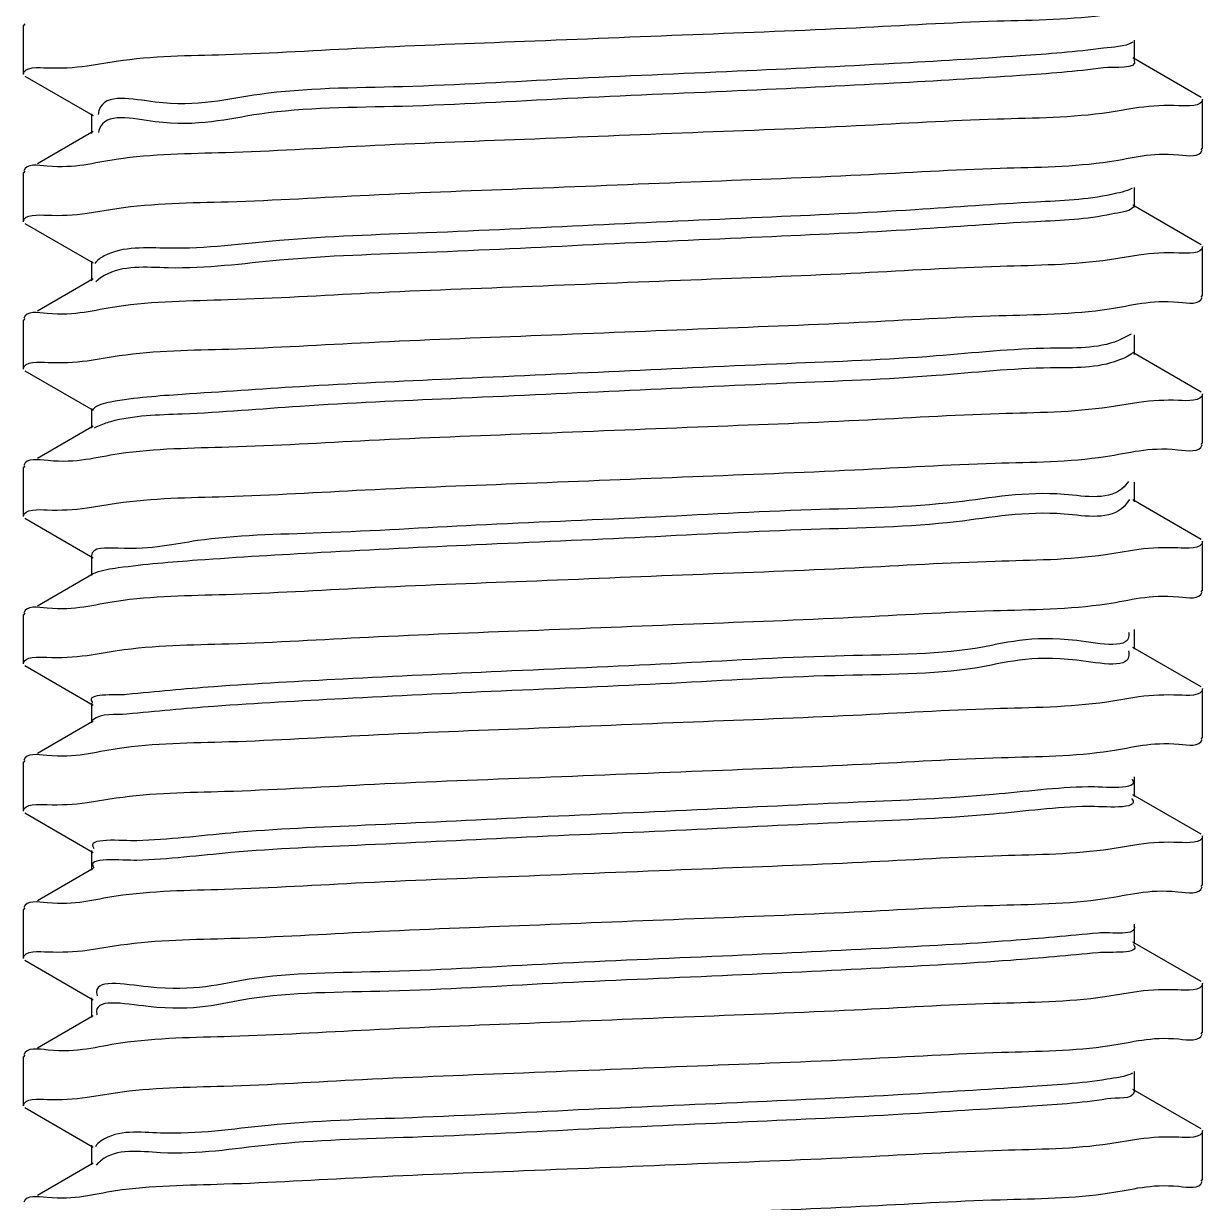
# Model space of a CAD drawing. Extents: x 552102 to 973302, y -80747 to 40012826.
# Drawn here: x 599510 to 599592.9, y 211415.6 to 211498.6 of the extents above; entities that cross this region are included whole.
import ezdxf

# ---------------------------------------------------------------- set-up
doc = ezdxf.new("R2010")
doc.units = 0
doc.header["$LTSCALE"] = 1000
doc.header["$MEASUREMENT"] = 0
doc.layers.add('02___PRT_ALL_AXES', color=7, linetype='Continuous')

msp = doc.modelspace()

# ---------------------------------------------------------------- linework, layer by layer
at = {"color": 133, "linetype": 'Continuous'}
for p, q in [((599510.0893573324, 211498.5717659167), (599509.991222931, 211498.4582258902)), ((599588.1464488487, 211496.0390258871), (599588.1464488487, 211497.4214258812)), ((599514.4597694437, 211495.6088026545), (599516.5161938827, 211495.9404526136)), ((599592.8370884995, 211493.3877659343), (599588.0355889659, 211496.1673454664)), ((599510.0894000063, 211494.8886611752), (599514.8908172856, 211492.1091292075)), ((599588.4658551941, 211492.6708271287), (599586.364316688, 211492.3326101474)), ((599514.7799969831, 211492.2374258808), (599514.7799969831, 211490.8550258867)), ((599514.8908568571, 211490.9833454661), (599510.9607480596, 211488.7080823742)), ((599515.2915152529, 211491.0657466374), (599515.2560429762, 211490.9156767569)), ((599592.8370458166, 211489.7046611748), (599592.9352229277, 211489.8182258866)), ((599510.0893573324, 211488.203765925), (599509.991222931, 211488.0902258895)), ((599588.1464488487, 211485.6710258863), (599588.1464488487, 211487.0534258805)), ((599592.8370884995, 211483.0197659157), (599588.0355889659, 211485.7993454657)), ((599514.4601662318, 211485.2388246856), (599516.5436065326, 211485.5744763754)), ((599510.0894000063, 211484.5206611834), (599514.8908172856, 211481.7411292068)), ((599514.7799969831, 211481.8694258801), (599514.7799969831, 211480.4870258949)), ((599588.4664973238, 211482.2999474726), (599586.406234474, 211481.9677023313)), ((599514.8908568571, 211480.6153454653), (599510.9607480596, 211478.3400824092)), ((599515.2414565871, 211480.5594026766), (599515.0859372088, 211480.421642097)), ((599515.2893759946, 211480.596828746), (599515.2414565871, 211480.5594026766)), ((599592.8370458166, 211479.336661183), (599592.9352229277, 211479.4502258859)), ((599510.0893573324, 211477.8357659153), (599509.991222931, 211477.7222258888)), ((599587.9143493095, 211476.7195769719), (599587.038222588, 211476.2787859521)), ((599588.1464488487, 211475.3030258945), (599588.1464488487, 211476.6854258798)), ((599514.4653718631, 211474.8605015061), (599516.7194225887, 211475.219365292)), ((599592.8370884995, 211472.651765915), (599588.0355889659, 211475.431345465)), ((599510.0894000063, 211474.1526611827), (599514.8908172856, 211471.3731292061)), ((599588.4654157052, 211471.9343048564), (599586.3700607995, 211471.5970333538)), ((599514.7799969831, 211471.5014258794), (599514.7799969831, 211470.1190258942)), ((599514.8908568571, 211470.2473454646), (599510.9607480596, 211467.9720824085)), ((599515.1320163618, 211470.2154696457), (599514.9652484964, 211470.1270004056)), ((599515.1973291704, 211470.245183783), (599515.1320163618, 211470.2154696457)), ((599592.8370458166, 211468.9686611823), (599592.9352229277, 211469.0822258852)), ((599510.0893573324, 211467.4677659146), (599509.991222931, 211467.3542258881)), ((599587.7444730859, 211466.3703828327), (599587.4400537799, 211465.9930716536)), ((599588.1464488487, 211464.9350258938), (599588.1464488487, 211466.317425879)), ((599587.806403915, 211465.0993357382), (599587.4400537799, 211464.6106716416)), ((599592.8370884995, 211462.2837659142), (599588.0355889659, 211465.0633454821)), ((599514.459942768, 211464.5046074591), (599516.5182523887, 211464.8366047017)), ((599510.0894000063, 211463.7846611819), (599514.8908172856, 211461.0051292054)), ((599588.4589982162, 211461.5813525222), (599586.1137839536, 211461.2103135548)), ((599514.7799969831, 211461.1334258787), (599514.7799969831, 211459.7510258935)), ((599515.0507626573, 211459.9353643916), (599514.8960940401, 211459.8694624893)), ((599514.8908568571, 211459.8793454729), (599510.9607480596, 211457.604082372)), ((599592.8370458166, 211458.6006611816), (599592.9352229277, 211458.7142258845)), ((599510.0893573324, 211457.0997659139), (599509.991222931, 211456.9862258873)), ((599588.1464488487, 211454.5670258931), (599588.1464488487, 211455.9494258962)), ((599587.742941768, 211455.7604853533), (599587.7524409274, 211455.7073573731)), ((599514.4606973181, 211454.1322769515), (599516.5876930723, 211454.4737230173)), ((599587.7252569983, 211454.4511263988), (599587.7524409274, 211454.3249573878)), ((599592.8370884995, 211451.9157659135), (599588.0355889659, 211454.6953454814)), ((599510.0894000063, 211453.4166611723), (599514.8908172856, 211450.6371292136)), ((599588.4623291532, 211451.208701428), (599586.1997508177, 211450.8485566906)), ((599514.7799969831, 211450.7654258869), (599514.7799969831, 211449.3830258927)), ((599514.8908568571, 211449.5113454722), (599510.9607480596, 211447.2360823713)), ((599592.8370458166, 211448.232661172), (599592.9352229277, 211448.3462258748)), ((599510.0893573324, 211446.7317659132), (599509.991222931, 211446.6182258955)), ((599588.1464488487, 211444.1990258924), (599588.1464488487, 211445.5814258955)), ((599592.8370884995, 211441.5477659307), (599588.0355889659, 211444.3273454807)), ((599514.4595323006, 211443.7697310082), (599516.5022865663, 211444.099424421)), ((599510.0894000063, 211443.0486611716), (599514.8908172856, 211440.2691292129)), ((599514.7799969831, 211440.3974258862), (599514.7799969831, 211439.015025892)), ((599588.4675464968, 211440.8254149637), (599586.4454483966, 211440.4986032985)), ((599514.8908568571, 211439.1433454714), (599510.9607480596, 211436.8680824063)), ((599592.8370458166, 211437.8646611712), (599592.9352229277, 211437.9782258831)), ((599510.0893573324, 211436.3637659214), (599509.991222931, 211436.2502258948)), ((599588.1464488487, 211433.8310258917), (599588.1464488487, 211435.2134258769)), ((599514.4672941664, 211433.3829404614), (599516.8154819349, 211433.75434243)), ((599592.8370884995, 211431.17976593), (599588.0355889659, 211433.95934548)), ((599510.0894000063, 211432.6806611798), (599514.8908172856, 211429.9011292122)), ((599588.4582021633, 211430.4803625218), (599586.0626585552, 211430.1026176832)), ((599514.7799969831, 211430.0294258765), (599514.7799969831, 211428.6470258913)), ((599514.8908568571, 211428.7753454618), (599510.9607480596, 211426.5000824056)), ((599592.8370458166, 211427.4966611794), (599592.9352229277, 211427.6102258824)), ((599510.0893573324, 211425.9957659207), (599509.991222931, 211425.8822258941)), ((599588.1464488487, 211423.463025891), (599588.1464488487, 211424.8454258762)), ((599592.8370884995, 211420.8117659292), (599588.0355889659, 211423.5913454793)), ((599514.4583824913, 211423.0361764035), (599516.463931639, 211423.3605835221)), ((599510.0894000063, 211422.3126611791), (599514.8908172856, 211419.5331292025)), ((599514.7799969831, 211419.6614258758), (599514.7799969831, 211418.2790258906)), ((599588.4664898227, 211420.091565182), (599586.4093120763, 211419.7599297337)), ((599515.2897729526, 211418.4551219425), (599515.2486206333, 211418.4167429648)), ((599514.8908568571, 211418.40734547), (599510.9607480596, 211416.132082387)), ((599515.2486206333, 211418.4167429648), (599515.1029220651, 211418.2557448975)), ((599592.8370458166, 211417.1286611787), (599592.9352229277, 211417.2422258816))]:
    msp.add_line(p, q, dxfattribs=at)
for points, start_tangent, end_tangent in [([(599516.5161938827, 211495.9404526136), (599524.1952092687, 211496.4102635256), (599534.0157939325, 211496.8777097932), (599545.2335340659, 211497.3454126857), (599557.0790072748, 211497.8183594129), (599568.5640762964, 211498.2955736689), (599578.4919839661, 211498.765595483), (599586.364316688, 211499.2446101449)], (0.9890962646521084, 0.1472704289776006), (0.9890598854310072, 0.14751455193032)), ([(599588.0486218195, 211497.2698967359), (599585.9704439054, 211496.8502145133)], (-0.872777285545572, -0.4881186431962041), (-0.9909104624842586, -0.134523066197707)), ([(599585.9704439054, 211496.8502145133), (599580.1196398059, 211496.3088611386), (599571.2121230791, 211495.7675077282), (599560.1980375687, 211495.2261543713), (599548.2522299031, 211494.6848009608), (599536.6489313255, 211494.143447595), (599526.625838397, 211493.6020942203), (599519.2520909498, 211493.0607408188), (599515.314229227, 211492.519387453), (599515.239438967, 211492.1862596415)], (-0.9909104626867061, -0.1345230647064586), (-0.1106818416997394, -0.9938558899146062)), ([(599511.652044482, 211495.4707956246), (599514.4597694437, 211495.6088026545)], (0.9993584969205388, -0.03581333037741074), (0.9907634817900426, 0.1356013390467514)), ([(599588.1311420093, 211496.0294557116), (599588.1404438029, 211496.0091678671), (599585.9704439054, 211495.4678145192)], (0.5301348076861497, -0.8479133715654972), (-0.990910462138876, -0.1345230687418302)), ([(599509.991222931, 211495.0022258959), (599511.652044482, 211495.4707956246)], (0, 1), (0.9993584967711133, -0.03581333454707853)), ([(599585.9704439054, 211495.4678145192), (599580.1196398059, 211494.9264611445), (599571.2121230791, 211494.3851077429), (599560.1980375687, 211493.8437543682), (599548.2522299031, 211493.3024009667), (599536.6489313255, 211492.761047592), (599526.625838397, 211492.2196942262), (599519.2520909498, 211491.6783408246), (599515.314229227, 211491.1369874499), (599515.3014823238, 211491.0986403189)], (-0.9909104626633604, -0.1345230648784258), (-0.3014814456585723, -0.9534720435983519)), ([(599592.9352229277, 211493.2742258899), (599591.2781443367, 211492.8061880342)], (0, -1), (-0.9993548077178955, 0.03591612856542337)), ([(599586.364316688, 211492.3326101474), (599578.4919839661, 211491.8535954676), (599568.5640762964, 211491.3835736714), (599557.0790072748, 211490.9063594065), (599545.2335340659, 211490.4334126882), (599534.0157939325, 211489.9657097957), (599524.1952092687, 211489.4982635371), (599516.5161938827, 211489.0284526072)], (-0.9890598854310072, -0.14751455193032), (-0.9890962646521084, -0.1472704289776006)), ([(599591.2781443367, 211492.8061880342), (599588.4658551941, 211492.6708271287)], (-0.9993548077842951, 0.03591612671788048), (-0.9909746306411213, -0.1340495483979449)), ([(599515.3014823238, 211491.0986403189), (599515.2915152529, 211491.0657466374)], (-0.3014815835991946, -0.9534719999824441), (-0.2786259364481908, -0.9603997019670346)), ([(599516.5161938827, 211489.0284526072), (599511.652044482, 211488.5587956182), (599510.0117072652, 211488.228948202)], (-0.9890962651315538, -0.1472704257575531), (-0.3084878477249148, -0.9512282837500418)), ([(599586.406234474, 211488.8797023288), (599591.2713601718, 211489.3492244653), (599592.9147767524, 211489.6795034311)], (0.9890862293040013, 0.1473378125302285), (0.3079255267310004, 0.9514104634632919)), ([(599516.5436065326, 211485.5744763754), (599524.3800033132, 211486.0519972525), (599534.3004761945, 211486.5221739553), (599545.8025530587, 211487.0002897106), (599557.6935829531, 211487.4750661156), (599568.8903303037, 211487.9418508254), (599578.7132082025, 211488.4092364482), (599586.406234474, 211488.8797023288)], (0.9890585497232846, 0.1475235073446704), (0.9890862295611194, 0.147337810804181)), ([(599586.5479463051, 211486.5645002149), (599581.2255524466, 211486.0231468401), (599572.7284808169, 211485.4817934654), (599561.9630941072, 211484.9404400728), (599550.0777107993, 211484.3990866981), (599538.3401168057, 211483.8577332966), (599528.0023337136, 211483.3163799218), (599520.1670685748, 211482.7750265471), (599515.6700906466, 211482.2336731545), (599515.0016084592, 211481.7072129689)], (-0.9756922870826645, -0.2191450682251359), (-0.5906480074645045, -0.8069293223561842)), ([(599587.9964699576, 211486.9970446757), (599586.5479463051, 211486.5645002149)], (-0.8782443071668038, -0.4782122300078709), (-0.9756922863083201, -0.2191450716727242)), ([(599588.1121729623, 211485.6995769016), (599586.5479463051, 211485.1821002029)], (-0.6400226033287937, -0.7683560810120746), (-0.9756922860694736, -0.219145072736132)), ([(599509.991222931, 211484.6342258952), (599511.6465280453, 211485.1020115248)], (0, 1), (0.9993615802166325, -0.03572718834326799)), ([(599511.6465280453, 211485.1020115248), (599514.4601662318, 211485.2388246856)], (0.9993615800586759, -0.03572719276163114), (0.9908854934907073, 0.134706862444634)), ([(599586.5479463051, 211485.1821002029), (599581.2255524466, 211484.640746846), (599572.7284808169, 211484.0993934713), (599561.9630941072, 211483.5580400697), (599550.0777107993, 211483.016686695), (599538.3401168057, 211482.4753332935), (599528.0023337136, 211481.9339799277), (599520.1670685748, 211481.392626553), (599515.6700906466, 211480.8512731514), (599515.2893759946, 211480.596828746)], (-0.9756922870848207, -0.2191450682155359), (-0.7947539913419222, -0.6069317039388238)), ([(599591.2713601718, 211482.4372244678), (599588.4664973238, 211482.2999474726)], (-0.9993523945030658, 0.0359832127663569), (-0.9907914008926375, -0.1353971931659033)), ([(599592.9352229277, 211482.9062258891), (599591.2713601718, 211482.4372244678)], (0, -1), (-0.999352394598877, 0.03598321010541576)), ([(599586.406234474, 211481.9677023313), (599578.7132082025, 211481.4972364686), (599568.8903303037, 211481.0298508189), (599557.6935829531, 211480.5630661181), (599545.8025530587, 211480.0882897041), (599534.3004761945, 211479.6101739577), (599524.3800033132, 211479.1399972461), (599516.5436065326, 211478.6624763779)], (-0.9890862295611194, -0.147337810804181), (-0.9890585497232846, -0.1475235073446704)), ([(599586.3700607995, 211478.5090333692), (599591.2597441772, 211478.9795790277), (599592.9149814139, 211479.3116765759)], (0.9890805668953069, 0.147375819556868), (0.3052769744933064, 0.9522636026039288)), ([(599516.5436065326, 211478.6624763779), (599511.6465280453, 211478.1900115184), (599510.0117903511, 211477.861018332)], (-0.9890585493682826, -0.1475235097247496), (-0.3095642421878972, -0.9508785306013766)), ([(599516.7194225887, 211475.219365292), (599524.4304109792, 211475.6866437874), (599534.3167924205, 211476.1548870377), (599545.6832147221, 211476.6274955563), (599557.4221932272, 211477.0961492918), (599568.7654399286, 211477.5683788053), (599578.6323908846, 211478.036975526), (599586.3700607995, 211478.5090333692)], (0.9892085678966689, 0.1465141945335724), (0.9890805668653408, 0.1473758197579784)), ([(599587.038222588, 211476.2787859521), (599582.2574712198, 211475.7374325416), (599574.1919697741, 211475.1960791669), (599563.7020463148, 211474.6547258101), (599551.9066363046, 211474.1133723996), (599540.0639284084, 211473.5720190338), (599529.4371564995, 211473.0306656233), (599521.159853373, 211472.4893122486), (599516.1149394374, 211471.9479588829), (599514.8579918931, 211471.4272541187)], (-0.9292525379850803, -0.369445152422233), (-0.6891235618088256, -0.7246438549797534)), ([(599509.991222931, 211474.2662258945), (599511.7108293126, 211474.7430731974)], (0, 1), (0.9992157153090465, -0.03959740243286991)), ([(599511.7108293126, 211474.7430731974), (599514.4653718631, 211474.8605015061)], (0.9992157151092151, -0.03959740747548791), (0.9918122302191053, 0.1277047375307772)), ([(599587.038222588, 211474.8963859401), (599582.2574712198, 211474.3550325475), (599574.1919697741, 211473.8136791728), (599563.7020463148, 211473.272325807), (599551.9066363046, 211472.7309723965), (599540.0639284084, 211472.1896190218), (599529.4371564995, 211471.6482656292), (599521.159853373, 211471.1069122634), (599516.1149394374, 211470.5655588887), (599515.1973291704, 211470.245183783)], (-0.9292525380595245, -0.3694451522349864), (-0.9149811065129121, -0.4034966848989061)), ([(599588.0121418099, 211475.4234756402), (599587.038222588, 211474.8963859401)], (-0.6676573389770983, -0.744468721780855), (-0.9292525413858822, -0.369445143868314)), ([(599592.9352229277, 211472.5382258884), (599591.2597441772, 211472.0675790302)], (0, -1), (-0.9993250855771288, 0.03673381733858083)), ([(599586.3700607995, 211471.5970333538), (599578.6323908846, 211471.1249755196), (599568.7654399286, 211470.6563787989), (599557.4221932272, 211470.1841493032), (599545.6832147221, 211469.7154955588), (599534.3167924205, 211469.2428870402), (599524.4304109792, 211468.774643781), (599516.7194225887, 211468.3073652856)], (-0.9890805668653408, -0.1473758197579784), (-0.9892085678966689, -0.1465141945335724)), ([(599591.2597441772, 211472.0675790302), (599588.4654157052, 211471.9343048564)], (-0.9993250851892045, 0.03673382789186965), (-0.9909880995472728, -0.1339499404840656)), ([(599516.7194225887, 211468.3073652856), (599511.7108293126, 211467.831073182), (599510.0107015352, 211467.4920866213)], (-0.9892085677033542, -0.1465141958387607), (-0.2954050367778395, -0.9553721077393267)), ([(599586.1137839536, 211468.1223135612), (599591.1998568784, 211468.6031830869), (599592.9159965853, 211468.944554194)], (0.9892629412164545, 0.1461466152046285), (0.2920318980492917, 0.9564085792807006)), ([(599516.5182523887, 211464.8366047017), (599524.2139308731, 211465.3072519175), (599534.0325607875, 211465.7744451187), (599545.3683016489, 211466.2468351088), (599557.0902541348, 211466.7148110769), (599568.46740234, 211467.1873538993), (599578.3448366831, 211467.6538914345), (599586.1137839536, 211468.1223135612)], (0.9890793015221685, 0.147384311581726), (0.9892629415021729, 0.1461466132706082)), ([(599587.4400537799, 211465.9930716536), (599583.2128306547, 211465.4517182789), (599575.5989514719, 211464.9103648684), (599565.4105708549, 211464.3690114937), (599553.7344594041, 211463.8276581369), (599541.816080455, 211463.2863047353), (599530.9267395774, 211462.7449513606), (599522.2279771039, 211462.2035979501), (599516.6476695995, 211461.6622445754), (599514.7799364637, 211461.1334270678)], (-0.7045967052607558, -0.7096079783483891), (-0.01933891513267205, -0.9998129856935702)), ([(599509.991222931, 211463.8982258938), (599511.656103764, 211464.3673717699)], (0, 1), (0.9993509861867383, -0.03602230430710629)), ([(599511.656103764, 211464.3673717699), (599514.459942768, 211464.5046074591)], (0.9993509859830947, -0.03602230995669912), (0.990786148892077, 0.1354356199956534)), ([(599587.4400537799, 211464.6106716416), (599583.2128306547, 211464.0693182848), (599575.5989514719, 211463.5279648743), (599565.4105708549, 211462.9866115085), (599553.7344594041, 211462.4452581427), (599541.816080455, 211461.9039047233), (599530.9267395774, 211461.3625513576), (599522.2279771039, 211460.821197956), (599516.6476695995, 211460.2798445902), (599515.0507626573, 211459.9353643916)], (-0.704596705032494, -0.7096079785750388), (-0.9414308507498754, -0.3372060990794292)), ([(599591.1998568784, 211461.6911830983), (599588.4589982162, 211461.5813525222)], (-0.9991678652321079, 0.0407869720316732), (-0.9922493883383159, -0.124262429326962)), ([(599592.9352229277, 211462.1702258877), (599591.1998568784, 211461.6911830983)], (0, -1), (-0.9991678653560911, 0.04078696899442578)), ([(599586.1137839536, 211461.2103135548), (599578.3448366831, 211460.7418914369), (599568.46740234, 211460.2753538929), (599557.0902541348, 211459.8028110794), (599545.3683016489, 211459.3348351202), (599534.0325607875, 211458.8624451123), (599524.2139308731, 211458.39525192), (599516.5182523887, 211457.9246047131)], (-0.9892629415021729, -0.1461466132706082), (-0.9890793015221685, -0.147384311581726)), ([(599586.1997508177, 211457.7605566881), (599591.2642715405, 211458.2442196629), (599592.9149585079, 211458.5756558768)], (0.9891949403231199, 0.1466061732640861), (0.3055874207356158, 0.9521640238363103)), ([(599516.5182523887, 211457.9246047131), (599511.656103764, 211457.4553717635), (599510.0116382161, 211457.1248899779)], (-0.9890793013736223, -0.1473843125786025), (-0.3075945829841325, -0.9515175103584892)), ([(599516.5876930723, 211454.4737230173), (599524.442768837, 211454.951292067), (599534.2650660912, 211455.416625934), (599545.5252096514, 211455.8851450405), (599557.1334393809, 211456.3485455356), (599568.3557544957, 211456.8144865654), (599578.2236267099, 211457.2795682691), (599586.1997508177, 211457.7605566881)], (0.9891402071745677, 0.146974999747077), (0.9891949405581518, 0.1466061716782571)), ([(599587.7524409274, 211455.7073573731), (599584.0892555575, 211455.1660039804), (599576.9459279607, 211454.6246506147), (599567.0844201009, 211454.0832972131), (599555.5566358546, 211453.5419438384), (599543.5922168324, 211453.0005904726), (599532.4673795501, 211452.4592370621), (599523.3687842468, 211451.9178836964), (599517.2669567029, 211451.3765302859)], (0.1471828716017582, -0.9891092974525416), (-0.9948466638935727, -0.1013909036345425)), ([(599511.6362579206, 211453.996548324), (599514.4606973181, 211454.1322769515)], (0.999371494760417, -0.03544877233882494), (0.9910461592040773, 0.1335197001451353)), ([(599587.7524409274, 211454.3249573878), (599584.0892555575, 211453.7836039684), (599576.9459279607, 211453.2422506116), (599567.0844201009, 211452.70089721), (599555.5566358546, 211452.1595438353), (599543.5922168324, 211451.6181904695), (599532.4673795501, 211451.0768370501), (599523.3687842468, 211450.5354837022), (599517.2669567029, 211449.9941302917)], (0.1471828716017582, -0.9891092974525416), (-0.9948466638935727, -0.1013909036345425)), ([(599509.991222931, 211453.5302258752), (599511.6362579206, 211453.996548324)], (0, 1), (0.9993714946127903, -0.03544877650071542)), ([(599592.9352229277, 211451.8022258959), (599591.2642715405, 211451.3322196744)], (0, -1), (-0.9992992840624725, 0.03742914469006881)), ([(599517.2669567029, 211451.3765302859), (599514.8127645294, 211450.8351769112), (599514.8306819896, 211450.8116439156)], (-0.9948466637302122, -0.1013909052374336), (0.6737953095661123, -0.7389180474225182)), ([(599586.1997508177, 211450.8485566906), (599578.2236267099, 211450.3675682716), (599568.3557544957, 211449.9024865768), (599557.1334393809, 211449.4365455381), (599545.5252096514, 211448.973145052), (599534.2650660912, 211448.5046259455), (599524.442768837, 211448.0392920695), (599516.5876930723, 211447.5617230109)], (-0.9891949405581518, -0.1466061716782571), (-0.9891402071745677, -0.146974999747077)), ([(599591.2642715405, 211451.3322196744), (599588.4623291532, 211451.208701428)], (-0.9992992840071606, 0.03742914616680897), (-0.9917170494912873, -0.1284417912842064)), ([(599517.2669567029, 211449.9941302917), (599514.8428039739, 211449.5684985898)], (-0.9948466640286356, -0.1013909023093061), (-0.7654126293254658, -0.6435398253947281)), ([(599516.5876930723, 211447.5617230109), (599511.6362579206, 211447.0845483265), (599510.0119531612, 211446.7571549795)], (-0.9891402072231277, -0.1469749994202694), (-0.3116685699598083, -0.9501908768764348)), ([(599586.4454483966, 211447.410603287), (599591.2794445466, 211447.8783729665), (599592.914627693, 211448.2073782853)], (0.9890759299382713, 0.1474069361215544), (0.309848516812657, 0.9507859362806103)), ([(599516.5022865663, 211444.099424421), (599524.1361164668, 211444.5671403132), (599533.9661223361, 211445.0355306111), (599545.5609844009, 211445.5185831956), (599557.7554525475, 211446.005556374), (599569.0231085728, 211446.4756776355), (599578.7925842981, 211446.9414307318), (599586.4454483966, 211447.410603287)], (0.9890972036691865, 0.1472641222219304), (0.9890759299644034, 0.1474069359462122)), ([(599587.9804835628, 211445.4136499844), (599584.8845670085, 211444.8802896819)], (0.5821163335390139, -0.8131055123580799), (-0.9997760763929923, -0.02116121622766091)), ([(599584.8845670085, 211444.8802896819), (599578.2295504401, 211444.3389363162), (599568.7194325874, 211443.7975829414), (599557.3686354229, 211443.2562295399), (599545.3879217753, 211442.7148761741), (599534.055246214, 211442.1735227636), (599524.5794386427, 211441.6321693979), (599517.9712611327, 211441.0908160231)], (-0.9997760764606712, -0.02116121303012169), (-0.9995723843875268, -0.02924121012944637)), ([(599509.991222931, 211443.1622258923), (599511.6535461793, 211443.6310088209)], (0, 1), (0.9993588936060355, -0.03580225929352593)), ([(599511.6535461793, 211443.6310088209), (599514.4595323006, 211443.7697310082)], (0.9993588934402224, -0.03580226392191273), (0.9907020124041774, 0.1360497064249425)), ([(599584.8845670085, 211443.4978896878), (599578.2295504401, 211442.9565363131), (599568.7194325874, 211442.4151829384), (599557.3686354229, 211441.8738295368), (599545.3879217753, 211441.3324761711), (599534.055246214, 211440.7911227606), (599524.5794386427, 211440.2497693859), (599517.9712611327, 211439.708416029)], (-0.9997760764606712, -0.02116121303012169), (-0.9995723843875268, -0.02924121012944637)), ([(599587.9648482421, 211444.0517058394), (599587.9746073614, 211444.0392430894), (599584.8845670085, 211443.4978896878)], (0.6299988474167018, -0.7765960676269403), (-0.9997760763976699, -0.02116121600666346)), ([(599517.9712611327, 211441.0908160231), (599514.9355925361, 211440.5494626127), (599514.9457614342, 211440.5368991277)], (-0.9995723844755482, -0.02924120712055153), (0.6438173871839035, -0.7651791763761554)), ([(599591.2794445466, 211440.9663729689), (599588.4675464968, 211440.8254149637)], (-0.9993739123937557, 0.03538054870684963), (-0.9905917663303667, -0.1368501095304066)), ([(599592.9352229277, 211441.4342258952), (599591.2794445466, 211440.9663729689)], (0, -1), (-0.9993739121795636, 0.03538055475701482)), ([(599586.4454483966, 211440.4986032985), (599578.7925842981, 211440.0294307343), (599569.0231085728, 211439.563677638), (599557.7554525475, 211439.0935563675), (599545.5609844009, 211438.6065831981), (599533.9661223361, 211438.1235306136), (599524.1361164668, 211437.6551403068), (599516.5022865663, 211437.1874244235)], (-0.9890759299644034, -0.1474069359462122), (-0.9890972036691865, -0.1472641222219304)), ([(599517.9712611327, 211439.708416029), (599514.9309529226, 211439.1731655023)], (-0.9995723844075601, -0.02924120944463443), (0.5967673869956378, -0.8024142856519934)), ([(599586.0626585552, 211437.0146176807), (599591.2027543972, 211437.4995859883), (599592.915967689, 211437.8405283711)], (0.9892856399082643, 0.14599288568727), (0.2924155539596857, 0.9562913488066543)), ([(599516.5022865663, 211437.1874244235), (599511.6535461793, 211436.7190088234), (599510.0116867373, 211436.3889307908)], (-0.9890972034897327, -0.14726412342723), (-0.3082210535364763, -0.9513147650262056)), ([(599516.8154819349, 211433.75434243), (599524.6015423158, 211434.2236016385), (599534.3427122871, 211434.6840194992), (599545.5833588878, 211435.1514825843), (599557.1795419763, 211435.6143974386), (599568.4344421487, 211436.0819163046), (599578.1945536652, 211436.5420546703), (599586.0626585552, 211437.0146176807)], (0.9892788768604858, 0.1460387065050079), (0.9892856402867003, 0.1459928831228889)), ([(599588.1149582575, 211435.119417303), (599585.5967877457, 211434.5945754192)], (0.3967487021122412, -0.9179272669292771), (-0.9954687873262993, -0.09508887137361163)), ([(599585.5967877457, 211434.5945754192), (599579.446627591, 211434.0532220177), (599570.3115434268, 211433.511868643), (599559.1659532051, 211432.9705152682), (599547.1987308542, 211432.4291618667), (599535.6863918493, 211431.8878085009), (599525.8569303075, 211431.3464550994), (599518.7588318626, 211430.8051017247), (599515.1492339532, 211430.2637483499), (599515.177595989, 211430.1660510681)], (-0.9954687873155145, -0.09508887148651661), (0.32497448976657, -0.9457227823209915)), ([(599509.991222931, 211432.7942258916), (599511.7192263881, 211433.2722442113)], (0, 1), (0.9991805319840339, -0.04047548028254996)), ([(599511.7192263881, 211433.2722442113), (599514.4672941664, 211433.3829404614)], (0.9991805324162184, -0.04047546961361128), (0.9922365119568609, 0.1243652055025136)), ([(599588.087829868, 211433.7763974569), (599588.1060007254, 211433.7535287909), (599585.5967877457, 211433.2121754161)], (0.6817669676156983, -0.731569410150599), (-0.9954687873955261, -0.09508887064888782)), ([(599585.5967877457, 211433.2121754161), (599579.446627591, 211432.6708220146), (599570.3115434268, 211432.1294686488), (599559.1659532051, 211431.5881152741), (599547.1987308542, 211431.0467618726), (599535.6863918493, 211430.5054084978), (599525.8569303075, 211429.9640550874), (599518.7588318626, 211429.4227017305), (599515.1492339532, 211428.8813483558)], (-0.99546878730396, -0.0950888716074777), (0.2256190875861308, -0.9742155959112963)), ([(599592.9352229277, 211431.0662258945), (599591.2027543972, 211430.5875859998)], (0, -1), (-0.9991618241962349, 0.04093469272942157)), ([(599586.0626585552, 211430.1026176832), (599578.1945536652, 211429.6300546817), (599568.4344421487, 211429.1699162982), (599557.1795419763, 211428.7023974321), (599545.5833588878, 211428.2394825779), (599534.3427122871, 211427.7720194928), (599524.6015423158, 211427.311601641), (599516.8154819349, 211426.8423424236)], (-0.9892856402867003, -0.1459928831228889), (-0.9892788768604858, -0.1460387065050079)), ([(599591.2027543972, 211430.5875859998), (599588.4582021633, 211430.4803625218)], (-0.999161824208268, 0.04093469243570922), (-0.9924518245313679, -0.1226351335644033)), ([(599515.1492339532, 211428.8813483558), (599515.1576026151, 211428.8482502184)], (0.2256187286341053, -0.9742156790411095), (0.2636424767082778, -0.9646204665437725)), ([(599516.8154819349, 211426.8423424236), (599511.7192263881, 211426.3602442227), (599510.0105462263, 211426.0199511579)], (-0.9892788768887124, -0.1460387063137979), (-0.2933728185166958, -0.9559981115857761)), ([(599586.4093120763, 211426.6719297401), (599591.2686050156, 211427.1408336631), (599592.9148207764, 211427.4715406917)], (0.989126456175004, 0.147067514069824), (0.3073552083311135, 0.9515948591242692)), ([(599516.463931639, 211423.3605835221), (599524.0929197232, 211423.8288539968), (599533.8458025883, 211424.2942463181), (599545.1721838097, 211424.7669433318), (599557.4160679916, 211425.2559030525), (599569.0100110958, 211425.7391024611), (599578.8084684828, 211426.2062712006), (599586.4093120763, 211426.6719297401)], (0.9890789319362349, 0.1473867918094323), (0.9891264559633633, 0.1470675154932481)), ([(599586.2241470286, 211424.3088611207), (599580.5941336046, 211423.7675077549), (599571.8567943672, 211423.2261543445), (599560.9441208105, 211422.6848009698), (599549.020142142, 211422.143447595), (599537.3567611437, 211421.6020942024), (599527.1980832914, 211421.0607408366), (599519.627710862, 211420.5193874262), (599515.453157703, 211419.9780340515), (599515.0589541058, 211419.5595767043)], (-0.9860991295741306, -0.1661580773033381), (-0.342962880977867, -0.9393489566031155)), ([(599588.0271084646, 211424.7334816299), (599586.2241470286, 211424.3088611207)], (-0.8868423973597267, -0.4620720314466703), (-0.9860991302470998, -0.1661580733094639)), ([(599588.1458716552, 211423.4631021194), (599586.2241470286, 211422.9264611177)], (-0.1309324178319036, -0.9913912960888309), (-0.98609913006669, -0.1661580743801434)), ([(599509.991222931, 211422.4262258909), (599511.641864247, 211422.8933476291)], (0, 1), (0.9993860122802993, -0.03503710117120839)), ([(599511.641864247, 211422.8933476291), (599514.4583824913, 211423.0361764035)], (0.9993860124937332, -0.035037095083296), (0.9904994861067584, 0.1375164281904082)), ([(599586.2241470286, 211422.9264611177), (599580.5941336046, 211422.3851077429), (599571.8567943672, 211421.8437543414), (599560.9441208105, 211421.3024009756), (599549.020142142, 211420.7610476009), (599537.3567611437, 211420.2196941994), (599527.1980832914, 211419.6783408246), (599519.627710862, 211419.1369874321), (599515.453157703, 211418.5956340573), (599515.2897729526, 211418.4551219425)], (-0.9860991295929057, -0.1661580771919133), (-0.7385706894060863, -0.6741760428480223)), ([(599591.2686050156, 211420.2288336656), (599588.4664898227, 211420.091565182)], (-0.9993490463968973, 0.03607607885583236), (-0.9907751656131372, -0.1355159444650725)), ([(599592.9352229277, 211420.6982258937), (599591.2686050156, 211420.2288336656)], (0, -1), (-0.9993490465841751, 0.03607607366801641)), ([(599586.4093120763, 211419.7599297337), (599578.8084684828, 211419.2942711941), (599569.0100110958, 211418.8271024547), (599557.4160679916, 211418.3439030639), (599545.1721838097, 211417.8549433432), (599533.8458025883, 211417.3822463117), (599524.0929197232, 211416.9168539904), (599516.463931639, 211416.4485835157)], (-0.9891264559633633, -0.1470675154932481), (-0.9890789319362349, -0.1473867918094323)), ([(599586.404593427, 211416.3035811148), (599591.2687434267, 211416.7728532873), (599592.9148211966, 211417.1035409592)], (0.9890776439875282, 0.1473954346785569), (0.3073505726924651, 0.9515963563747046)), ([(599516.463931639, 211416.4485835157), (599511.641864247, 211415.9813476227), (599510.0118968257, 211415.6531069748)], (-0.9890789318458089, -0.1473867924162606), (-0.310932106567086, -0.9504321254596534)), ([(599516.507865865, 211412.995837032), (599524.2836647222, 211413.470928999), (599534.1800945947, 211413.940908604), (599545.7146830867, 211414.4207599364), (599557.7023264627, 211414.8994179986), (599568.8858165572, 211415.3656528912), (599578.703760774, 211415.8327378652), (599586.404593427, 211416.3035811148)], (0.9890479809424422, 0.1475943474313256), (0.9890776436100724, 0.1473954372114232))]:
    msp.add_spline(points, degree=3, dxfattribs=dict(at, start_tangent=start_tangent, end_tangent=end_tangent))
at = {"layer": '02___PRT_ALL_AXES', "color": 133, "linetype": 'Continuous'}
for p, q in [((599509.991222931, 211495.0022258959), (599509.991222931, 211498.4582258902)), ((599592.9352229277, 211489.8182258866), (599592.9352229277, 211493.2742258899)), ((599509.991222931, 211484.6342258952), (599509.991222931, 211488.0902258895)), ((599592.9352229277, 211479.4502258859), (599592.9352229277, 211482.9062258891)), ((599509.991222931, 211474.2662258945), (599509.991222931, 211477.7222258888)), ((599592.9352229277, 211469.0822258852), (599592.9352229277, 211472.5382258884)), ((599509.991222931, 211463.8982258938), (599509.991222931, 211467.3542258881)), ((599592.9352229277, 211458.7142258845), (599592.9352229277, 211462.1702258877)), ((599509.991222931, 211453.5302258752), (599509.991222931, 211456.9862258873)), ((599592.9352229277, 211448.3462258748), (599592.9352229277, 211451.8022258959)), ((599509.991222931, 211443.1622258923), (599509.991222931, 211446.6182258955)), ((599592.9352229277, 211437.9782258831), (599592.9352229277, 211441.4342258952)), ((599509.991222931, 211432.7942258916), (599509.991222931, 211436.2502258948)), ((599592.9352229277, 211427.6102258824), (599592.9352229277, 211431.0662258945)), ((599509.991222931, 211422.4262258909), (599509.991222931, 211425.8822258941)), ((599592.9352229277, 211417.2422258816), (599592.9352229277, 211420.6982258937))]:
    msp.add_line(p, q, dxfattribs=at)

doc.saveas('drawing.dxf')
